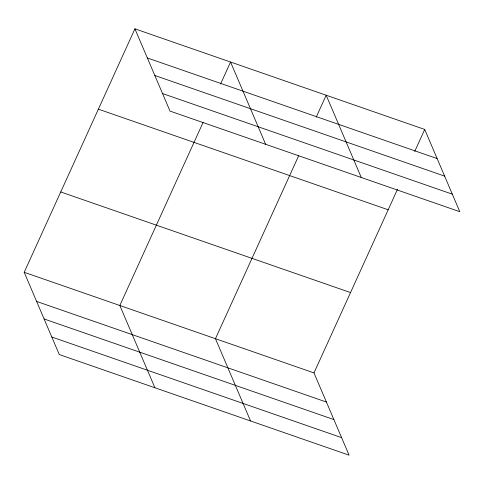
<?xml version="1.0" encoding="UTF-8"?>
<svg xmlns="http://www.w3.org/2000/svg" width="484" height="484" viewBox="0 0 484 484"><rect width="100%" height="100%" fill="white"/><g stroke="black" fill="none" stroke-linecap="round" stroke-linejoin="round"><path stroke-width="0.73" d="M397.546 189.183L313.989 372.91L349.079 455.172L59.29 354.56L24.2 272.298L134.921 28.828L424.71 129.44L459.8 211.702L170.011 111.09L134.921 28.828M203.074 122.458L119.832 305.501L154.916 387.763M220.559 84.004L230.553 62.031L265.643 144.292M298.701 155.66L215.459 338.703L250.549 420.965M316.191 117.207L326.186 95.233L361.27 177.489M414.721 151.413L424.71 129.44M147.348 57.959L437.137 158.571M154.826 75.492L444.614 176.103M162.533 93.557L452.322 194.169M98.385 109.172L388.174 209.784M60.736 191.954L350.531 292.566M24.2 272.298L313.989 372.91M36.627 301.435L326.416 402.047M44.105 318.962L333.893 419.58M51.806 337.027L341.601 437.639"/></g></svg>
